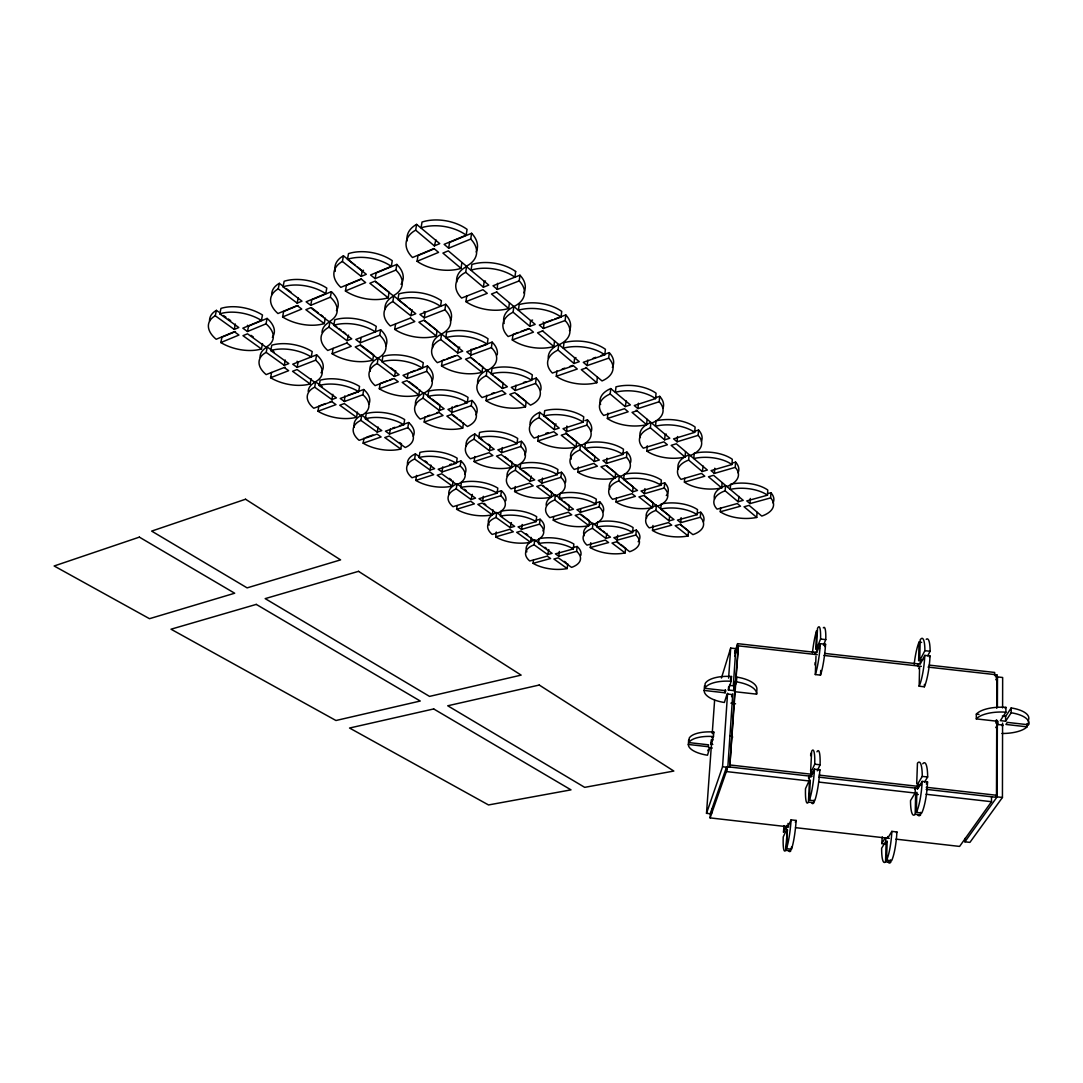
<?xml version="1.0" encoding="UTF-8"?>
<svg xmlns="http://www.w3.org/2000/svg" width="1083" height="1083" viewBox="0 0 1083 1083"><rect width="100%" height="100%" fill="white"/><g stroke="black" fill="none" stroke-linecap="round" stroke-linejoin="round"><path stroke-width="1.5" d="M996.13 720.168L996.116 723.349L997.47 721.278L976.297 718.895L976.338 714.117A27.021 10.776 0.6 0 1 1005.904 707.348L1005.904 712.181L1000.354 720.628L1005.606 721.224L1005.606 716.445L1011.197 707.944A27.021 10.776 0.6 0 1 1028.457 719.992L1028.484 724.771L1007.298 722.388L1005.931 724.446L1027.05 726.828L1027.036 723.647M995.791 727.6L997.822 724.5L997.822 721.319M964.953 838.445L964.926 841.816L969.921 842.384L1002.438 797.467L1002.574 723.119M1002.601 707.916L1002.655 677.498L997.484 676.916L995.751 679.731M895.966 839.149L959.592 846.419L991.5 801.704L991.514 796.763M994.641 675.548L994.654 672.448L929.133 665.111M926.155 789.345L995.115 797.183L996.482 795.26L996.739 719.978M996.766 708.268L996.874 674.817L928.063 667.101M964.926 841.816L997.118 796.871L997.348 720.845M997.389 707.334L997.484 676.916M917.856 814.971A26.669 5.293 -84.1 0 0 920.536 814.89L920.591 812.372M918.858 668.644L919.575 667.29L919.156 686.216L924.354 686.798L924.408 684.415M918.018 666.627L918.086 663.73L917.518 664.827M920.536 814.89L915.189 814.281L915.636 794.218L916.814 792.296L916.367 812.399L921.728 813.008A26.669 5.293 -84.1 0 0 927.549 781.994L922.161 781.385L917.369 789.29L917.477 784.336L922.269 776.389A26.655 5.212 -84.1 0 0 917.45 763.204L916.719 783.523M921.606 642.395L919.047 642.111L918.628 660.752L919.765 658.559L920.184 639.891A25.857 4.914 -83.3 0 1 924.896 650.68L920.225 659.628L920.117 664.299L924.801 655.377L930.026 655.973A25.857 4.982 -83.3 0 1 924.354 686.798M888.25 862.136A25.017 4.63 -84.3 0 0 890.564 862.366L890.632 859.983M885.826 837.971L885.718 841.477L881.643 848.219A25.017 4.576 -84.3 0 0 885.556 861.797L890.564 862.366M885.556 861.797L886.111 842.791L887.139 841.098L886.584 860.146L891.607 860.714A25.017 4.63 -84.3 0 0 896.9 831.947L891.85 831.378L887.654 838.31L887.694 836.55M811.83 802.882A26.628 3.804 -83.9 0 0 813.766 802.72L813.888 800.215M815.986 656.257L815.309 674.547L820.494 675.129L820.724 670.404M815.133 654.525L815.255 652.21L814.809 653.32M813.766 802.72L808.446 802.124L809.394 782.143L810.301 780.193L809.339 800.202L814.687 800.811A26.628 3.804 -83.9 0 0 819.872 769.769L814.497 769.16L810.788 777.174L811.032 772.247L814.727 764.192A26.628 3.736 -83.9 0 0 811.668 751.223L810.625 771.204M810.653 755.69L810.774 753.226M814.985 664.935L815.093 662.593M812.44 652.751A25.816 3.52 -83.4 0 1 816.623 630.672L815.729 649.231L816.623 647.011L817.503 628.424A25.816 3.52 -83.4 0 1 820.562 639.024L816.92 648.067L816.69 652.711L820.345 643.695L825.557 644.277A25.816 3.587 -83.4 0 1 820.494 675.129M788.938 850.751A24.977 3.344 -84.1 0 0 790.617 850.913L790.739 848.53M790.617 850.913L785.622 850.331L787.409 829.7L786.42 848.666L791.416 849.234L791.538 846.852M786.596 826.045L786.38 830.12L783.226 836.956A24.977 3.276 -84.1 0 0 785.622 850.331M788.045 823.391L787.855 826.898L791.104 819.872L796.14 820.44A24.977 3.344 -84.1 0 1 791.416 849.234M757.071 512.34L756.746 517.43L744.075 506.763L749.125 505.382L761.782 516.077A29.891 15.04 3.1 0 0 770.609 497.909L770.934 492.751L768.334 493.469M767.468 495.188L767.779 490.03A29.85 15.094 3 0 0 730.592 484.223L730.226 489.381A29.891 15.04 3.1 0 1 767.468 495.188L746.796 500.915L749.964 503.595L770.609 497.909M734.856 693.905L735.56 691.78L756.597 694.149L756.882 689.424A26.249 10.979 3.9 0 0 736.765 677.092L733.908 685.864L733.597 690.588L728.385 690.006L728.588 686.852M749.964 503.595L750.302 498.464M728.385 690.006L731.174 681.275L731.499 676.496A26.249 10.979 3.9 0 0 705.141 683.59L704.789 688.314L725.8 690.683L725.123 692.809L704.167 690.453L704.519 685.742M812.033 776.376L726.707 766.669L726.382 771.57L810.274 781.1M732.771 693.797L727.817 767.373L722.551 766.778L706.509 813.333L711.477 813.902L711.829 808.906M733.34 685.431L735.817 648.649L730.687 648.067L721.44 678.053M816.568 652.508L737.604 643.654L737.293 648.27L734.802 656.149M734.775 691.631L729.739 767.021L738.389 645.861L817.286 654.687M735.113 686.608L738.389 645.861M733.597 690.588L736.44 681.857L736.765 677.092M722.117 482.788L721.738 487.946L708.472 476.777L713.575 475.302L743.195 500.346L738.132 501.754L739.107 496.447M725.123 692.809L725.339 689.668M722.551 766.778L727.586 693.215M728.615 678.161L730.687 648.067M731.932 464.526L732.311 459.273A30.486 15.839 3.6 0 0 694.203 453.303L693.77 458.542A30.527 15.785 3.6 0 1 731.932 464.526L711.057 470.618L714.374 473.42L735.235 467.369L735.601 462.13L732.974 462.901M712.817 744.441L710.99 744.238L713.453 736.562L713.778 732.027A24.611 9.666 4.3 0 0 689.235 738.092L688.883 742.586L708.593 744.82L707.998 746.688L688.328 744.454L688.68 739.987A24.611 9.666 4.3 0 0 688.95 741.557M788.803 826.898L710.11 817.895L710.434 813.238L726.707 766.669M720.574 507.954L720.29 511.772L740.488 506.208L737.306 503.541L717.095 509.132A29.891 15.04 3.1 0 1 725.15 490.816L725.515 485.658A29.85 15.094 3 0 0 714.523 499.182M710.99 744.238L711.314 739.743M706.509 813.333L711.761 740.095M712.235 733.435L714.618 700.146M714.374 473.42L714.766 468.222M698.264 512.895L700.728 512.218L700.322 517.268L680.72 522.669L677.484 520.097L697.114 514.655L697.52 509.606A28.997 14.39 4.3 0 0 661.212 503.961L660.752 509.024L673.964 519.542L669.145 520.882L655.932 510.377L656.379 505.328L669.578 515.86L669.145 520.882M685.512 451.814L685.065 457.067L671.162 445.357L676.32 443.773L707.361 470.036L702.244 471.525L703.287 466.137M652.954 525.458L652.508 530.44A29.038 14.35 4.4 0 0 688.125 535.936L688.517 530.954L680.49 524.551M690.209 455.523A31.204 16.597 4.3 0 0 698.142 435.352L698.562 430.032L693.269 431.657M684.727 478.253L684.402 482.125L704.803 476.209L701.473 473.406L681.058 479.363A30.527 15.785 3.6 0 1 688.639 460.072L689.072 454.833A30.486 15.839 3.6 0 0 678.324 469.101M694.677 432.361L695.11 427.027A31.163 16.651 4.3 0 0 656.041 420.881L655.553 426.201A31.204 16.597 4.3 0 1 694.677 432.361L673.585 438.845L677.065 441.796L698.142 435.352M680.72 522.669L681.126 517.647M677.065 441.796L677.525 436.517M636.222 410.132L669.795 438.249L664.637 439.847L665.097 434.554L666.397 434.161M659.737 484.291L664.705 482.842L664.245 487.973L644.453 493.713L641.082 491.019L660.887 485.238L661.347 480.107A29.607 15.081 5 0 0 624.16 474.3L623.646 479.444L637.467 490.45L632.621 491.872L618.786 480.893L619.3 475.762L633.108 486.768L632.621 491.872M651.804 423.033A31.921 17.45 5 0 0 659.195 401.739L659.696 396.337L654.349 398.07M616.389 498.18L616.01 501.971A29.647 15.027 5 0 0 652.453 507.629L652.914 502.566L644.52 495.879M647.296 445.817L646.808 451.07L667.399 444.761L663.906 441.823L643.302 448.172A31.204 16.597 4.3 0 1 650.369 427.839L650.869 422.519A31.163 16.651 4.3 0 0 640.391 437.573M644.453 493.713L644.926 488.609M655.567 398.598L656.068 393.183A31.881 17.504 5 0 0 615.983 386.834L615.415 392.249A31.921 17.45 5 0 1 655.567 398.598L634.272 405.529L637.928 408.616L659.195 401.739M625.595 548.052L625.121 552.926L612.017 543.057L616.593 541.811L629.683 551.707A28.28 13.7 5.5 0 0 635.856 535.029L636.33 530.074L631.633 531.374M607.942 413.164L607.373 418.498A31.921 17.45 5 0 0 646.619 424.671L647.12 419.351M635.856 535.029L617.175 540.173L613.885 537.696L632.594 532.511L633.068 527.556A28.239 13.754 5.5 0 0 597.559 522.074L597.044 527.028L610.446 537.154L605.857 538.427L592.442 528.328L592.97 523.373L596.34 525.918M637.928 408.616L638.442 403.242M621.967 453.628L626.976 452.085L626.461 457.297L606.494 463.402L602.96 460.573L622.942 454.427L623.47 449.215A30.27 15.812 5.7 0 0 585.361 443.245L584.793 448.457L599.265 460.004L594.364 461.507L579.879 450L580.461 444.788L584.103 447.699M617.175 540.173L617.662 535.246M578.376 467.057L577.808 472.188A30.31 15.758 5.7 0 0 615.144 477.996L615.658 472.865L606.873 465.852M600.591 404.501A31.881 17.504 5 0 1 610.758 388.58L630.387 404.907L625.162 406.612L626.353 401.021M605.857 538.427L606.94 533.35M607.373 418.498L628.167 411.77L624.498 408.697L603.705 415.452A31.921 17.45 5 0 1 610.189 393.995L610.758 388.58M580.935 514.276L589.45 520.72L588.922 525.675L575.235 515.359L579.852 514.032L593.525 524.362A28.889 14.336 6.1 0 0 599.21 506.844L599.738 501.808L595.014 503.189M606.494 463.402L607.035 458.217M585.795 367.475L602.04 380.932A32.869 18.573 6.2 0 0 608.687 358.148L609.269 352.625L601.173 355.454M625.121 552.926A28.28 13.7 5.5 0 1 590.289 547.578L590.804 542.691M599.21 506.844L580.38 512.313L576.955 509.714L595.799 504.218L596.327 499.182A28.848 14.377 6.1 0 0 559.992 493.55L559.41 498.573L573.421 509.172L568.805 510.526L554.78 499.953L555.362 494.931L562.388 500.251M556.933 370.86L556.296 376.288A32.869 18.573 6.2 0 0 596.787 382.705L597.383 377.277M604.815 354.804L605.411 349.281A32.828 18.628 6.1 0 0 563.999 342.675L563.35 348.198A32.869 18.573 6.2 0 1 604.815 354.804L583.277 362.304L587.162 365.594L608.687 358.148M594.364 461.507L594.919 456.336L585.917 449.147M572.677 547.714L577.158 546.468L576.63 551.342L558.774 556.256L555.457 553.86L573.327 548.919L573.855 544.045A27.589 13.158 6.5 0 0 539.104 538.698L538.522 543.571L552.073 553.345L547.7 554.564L534.122 544.817L534.704 539.943L539.821 543.639M565.583 432.943L576.657 441.756L576.061 446.981L561.251 435.217L566.179 433.62L580.975 445.424A31.014 16.543 6.5 0 0 586.864 425.132L587.446 419.838L584.915 420.664M580.38 512.313L580.732 508.983M587.162 365.594L587.771 360.111M586.864 425.132L566.72 431.643L563.011 428.678L583.168 422.126L583.751 416.833A30.974 16.597 6.5 0 0 544.681 410.674L544.045 415.98L559.221 428.083L554.293 429.68L539.09 417.618L539.74 412.325L554.916 424.428L556.148 424.022M533.445 560.141L533.066 563.336A27.616 13.104 6.5 0 0 567.181 568.561L567.722 563.756M558.774 556.256L559.315 551.423M568.805 510.526L569.36 505.517L567.627 504.204M549.907 490.802L551.68 492.156L551.098 497.178L536.775 486.402L541.432 484.981L555.728 495.797A29.539 15 6.9 0 0 560.886 477.359L561.468 472.256L556.703 473.731M542.353 330.721L579.27 361.668L573.99 363.509L574.626 358.026L575.939 357.566M566.72 431.643L566.869 426.012M547.7 554.564L548.81 549.568M560.886 477.359L541.906 483.18L538.319 480.459L557.312 474.625L557.907 469.508A29.498 15.054 6.9 0 0 520.693 463.7L520.043 468.817L534.704 479.904L530.047 481.339L515.373 470.279L516.022 465.176L521.546 469.359M588.922 525.675A28.889 14.336 6.1 0 1 553.278 520.178L553.67 516.862M554.293 429.68L554.916 424.428M535.598 520.544L540.119 519.231L539.524 524.158L521.546 529.384L518.08 526.88L536.071 521.627L536.667 516.686A28.172 13.741 7.1 0 0 501.104 511.203L500.468 516.144L514.628 526.352L510.215 527.638L496.041 517.457L496.691 512.53L502.025 516.374M561.048 317.021L561.725 311.403A33.668 19.616 7.2 0 0 519.163 304.594L518.432 310.198A33.722 19.562 7.2 0 1 561.048 317.021L539.32 325.035L543.409 328.501L565.123 320.541L565.786 314.936L554.902 318.957M541.906 483.18L542.515 478.104M556.296 376.288L577.293 369.019L573.408 365.743L552.384 373.053A32.869 18.573 6.2 0 1 558.056 350.08L558.72 344.57A32.828 18.628 6.1 0 0 548.282 358.351M518.256 332.467L513.004 334.417L512.273 339.927A33.722 19.562 7.2 0 0 553.873 346.546L554.537 341.037M496.298 532.024L495.676 536.884A28.212 13.686 7.1 0 0 530.562 542.245L531.144 537.385M521.546 529.384L522.155 524.47M530.047 481.339L531.252 476.073M576.061 446.981A31.014 16.543 6.5 0 1 537.804 440.984L538.441 435.772M516.401 393.725L526.176 401.522L525.499 406.829L509.782 394.347L514.763 392.628L530.467 405.15A31.949 17.558 7.6 0 0 535.557 383.463L536.234 378.075L531.13 379.849M543.409 328.501L544.099 322.937L543.084 322.071M551.098 497.178A29.539 15 6.9 0 1 514.615 491.533L515.251 486.497M510.215 527.638L511.393 522.575M510.323 460.871L512.178 462.265L511.528 467.382L496.528 456.092L501.212 454.576L516.198 465.907A30.229 15.704 7.7 0 0 520.747 446.494L521.41 441.309L516.605 442.879M535.557 383.463L515.224 390.516L511.284 387.362L531.631 380.282L532.322 374.88A31.908 17.612 7.6 0 0 491.993 368.491L491.249 373.892L507.386 386.753L502.404 388.486L486.253 375.666L486.998 370.278L493.076 375.124M496.596 292.031L535.192 324.372L529.871 326.349L530.589 320.771L532.579 320.04M520.747 446.494L501.632 452.68L497.882 449.838L517.011 443.624L517.674 438.425A30.189 15.758 7.7 0 0 479.539 432.455L478.821 437.654L494.173 449.255L489.489 450.785L474.124 439.211L474.841 434.026L482.544 439.86M492.968 509.849L492.318 514.791L477.86 504.394L482.301 503.04L496.745 513.464A28.848 14.309 7.9 0 0 500.766 495.77L501.415 490.761L496.867 492.156M515.224 390.516L515.928 385.155M501.632 452.68L502.309 447.523M500.766 495.77L482.666 501.307L479.038 498.694L497.151 493.131L497.801 488.108A28.808 14.35 7.9 0 0 461.412 482.463L460.708 487.485L475.505 498.153L471.064 499.52L456.254 488.88L456.958 483.871L460.681 486.551M502.404 388.486L503.108 383.125L495.093 376.735M512.273 339.927L533.459 332.156L529.357 328.704L508.157 336.529A33.722 19.562 7.2 0 1 513.098 312.215L513.843 306.611A33.668 19.616 7.2 0 0 504.164 323.533M519.204 280.903L519.962 275.204L492.995 285.777L497.314 289.432L519.204 280.903A34.642 20.604 8.5 0 1 514.019 306.462M482.666 501.307L483.329 496.325M489.489 450.785L490.179 445.627L488.284 444.192M466.746 296.038L465.934 301.643A34.642 20.604 8.5 0 0 508.685 308.493L509.43 302.888M525.499 406.829A31.949 17.558 7.6 0 1 486.037 400.615L486.768 395.309M479.309 346.844L492.142 342.12L491.384 347.589L470.902 355.116L466.759 351.799L487.255 344.245L488.013 338.749A32.734 18.492 8.8 0 0 446.616 332.156L445.79 337.652L462.739 351.163L457.73 353.017L440.754 339.548L441.593 334.065L458.529 347.575L459.774 347.115M497.314 289.432L497.557 283.313M511.528 467.382A30.229 15.704 7.7 0 1 474.151 461.561L474.855 456.457M471.064 499.52L472.31 494.362M492.318 514.791A28.848 14.309 7.9 0 1 456.62 509.281L457.094 505.991M463.483 422.857L462.739 428.069L446.859 416.102L451.597 414.464L467.45 426.472A31.177 16.665 8.8 0 0 471.24 405.746L471.985 400.453L464.715 402.984M444.802 359.583L442.324 360.504L441.512 365.892A32.788 18.438 8.7 0 0 482.016 372.295L482.761 366.907L478.672 363.644M454.075 463.213L460.938 460.979L460.221 466.069L441.999 471.958L438.209 469.223L456.43 463.307L457.161 458.204A29.498 15 8.7 0 0 419.879 452.41L419.107 457.5L434.594 468.668L430.127 470.117L414.627 458.989L415.412 453.899L419.311 456.701M456.728 282.108A34.588 20.672 8.5 0 1 466.543 266.608L488.758 285.086L483.397 287.198L484.196 281.539L485.536 281.011M471.24 405.746L451.936 412.433L447.956 409.415L467.274 402.686L468.032 397.393A31.136 16.719 8.8 0 0 428.665 391.193L427.853 396.486L444.138 408.819L439.4 410.471L423.115 398.178L423.927 392.885L430.059 397.529M416.576 475.41L415.818 480.419A29.525 14.945 8.7 0 0 452.356 486.077L453.073 481.069M470.902 355.116L471.159 349.254M441.999 471.958L442.744 466.908M451.936 412.433L452.207 406.802M465.934 301.643L487.282 293.331L482.95 289.702L461.602 298.069A34.642 20.604 8.5 0 1 465.704 272.293L466.543 266.608M470.739 239.059L471.592 233.278L449.553 242.457L448.673 248.197L470.739 239.059A35.644 21.714 10 0 1 466.421 266.188L448.294 250.863L442.906 253.084L461.047 268.367L461.886 262.668M457.73 353.017L458.529 347.575M430.127 470.117L430.885 465.054M439.4 410.471L440.185 405.204L432.09 399.072M466.191 235.146L467.057 229.352A35.59 21.782 10 0 0 422.018 222.056L421.084 227.836A35.644 21.714 10 0 1 466.191 235.146L444.125 244.338L448.673 248.197M395.593 323.912L394.699 329.381A33.695 19.372 10 0 0 436.287 336.001L437.126 330.518L424.157 320.175M462.739 428.069A31.177 16.665 8.8 0 1 424.198 422.045L424.983 416.833M444.896 309.833L445.736 304.269L419.906 314.395L424.265 317.874L444.896 309.833A33.695 19.372 10 0 1 441.322 334.092L423.954 320.243L418.918 322.206L436.287 336.001M419.649 389.65L418.837 394.943L402.172 382.367L406.924 380.634L423.575 393.237A32.003 17.463 9.9 0 0 426.621 371.361L427.447 365.986L422.56 367.787M426.621 371.361L407.194 378.481L403.011 375.314L422.451 368.152L423.291 362.764A31.962 17.518 9.9 0 0 382.895 356.375L382.001 361.749L399.099 374.704L394.334 376.464L377.236 363.55L378.129 358.189L382.421 361.438M404.04 424.13L408.643 422.519L407.831 427.704L389.501 434.053L385.494 431.156L403.837 424.766L404.649 419.581A30.405 15.839 9.9 0 0 366.23 413.571L365.364 418.755L381.757 430.574L377.263 432.144L360.856 420.366L361.736 415.182L367.909 419.635M363.996 438.074L363.143 443.177A30.446 15.785 9.9 0 0 400.791 449.039L401.387 445.208M434.364 245.882L439.752 243.634L416.617 224.371L415.682 230.151L434.364 245.882L435.935 239.857M424.265 317.874L425.132 312.337L424.049 311.471M407.194 378.481L408.034 373.148M389.501 434.053L390.327 428.909M461.047 268.367A35.644 21.714 10 0 1 417.077 261.287L417.997 255.588L434.053 248.9M407.194 306.651L393.792 295.957L392.872 301.521L410.741 315.708L412.257 309.928M394.334 376.464L395.796 370.9M397.935 299.49L398.842 293.926A33.641 19.44 10 0 1 441.39 300.736L440.551 306.313A33.695 19.372 10 0 0 397.935 299.49L415.791 313.732L410.741 315.708M377.263 432.144L378.116 427M375.422 281.323L389.095 292.22L388.174 297.798L369.858 283.259L374.935 281.16L393.224 295.754A34.683 20.36 11.4 0 0 395.904 270.06L396.838 264.401L376.112 273.024L375.151 278.642L370.562 274.974L391.315 266.337L392.263 260.665A34.642 20.428 11.5 0 0 348.509 253.625L347.494 259.284L366.325 274.297L361.248 276.409L342.404 261.463L343.433 255.805L355.224 265.213M418.837 394.943A32.003 17.463 9.9 0 1 379.294 388.729L380.174 383.436L387.24 380.823M379.727 335.216L380.634 329.76L355.793 339.493L360.192 342.824L379.727 335.216A32.896 18.303 11.1 0 1 377.507 358.338L360.003 345.098L355.224 346.953L372.728 360.152L373.635 354.777L360.558 344.881M357.431 412.081L356.551 417.266L339.778 405.218L344.286 403.566L361.045 415.642A31.258 16.516 10.9 0 0 362.859 394.754L363.739 389.501L347.616 395.444M362.859 394.754L344.421 401.522L340.224 398.476L358.663 391.68L359.556 386.414A31.217 16.57 11 0 0 320.148 380.214L319.201 385.48L336.407 397.881L331.885 399.546L314.679 387.186L315.64 381.933L322.111 386.604M360.192 342.824L361.126 337.409M344.421 401.522L344.814 395.904M336.759 326.849L329.99 321.719L329.002 327.161L346.993 340.739L348.536 335.08M361.248 276.409L362.223 270.791L363.495 270.263M331.885 399.546L332.819 394.32M372.728 360.152A32.896 18.303 11.1 0 1 332.156 353.748L333.117 348.374M388.174 297.798A34.683 20.36 11.4 0 1 345.423 290.961L346.411 285.384L361.532 279.089M356.551 417.266A31.258 16.516 10.9 0 1 317.969 411.229L318.903 406.044L325.617 403.566M333.794 325.238L334.782 319.783A32.856 18.37 11.2 0 1 376.261 326.376L375.341 331.845A32.896 18.303 11.1 0 0 333.794 325.238L351.772 338.857L346.993 340.739M315.64 360.179L316.615 354.831L292.721 364.199L297.135 367.381L315.64 360.179A32.138 17.274 12.1 0 1 314.679 382.218L297.08 369.533L292.545 371.293L310.158 383.937L311.119 378.671M297.974 305.555L283.665 311.511L282.595 316.967A33.884 19.196 12.5 0 0 324.277 323.587L325.266 318.131M324.277 323.587L305.853 309.697L310.659 307.707L329.07 321.651A33.884 19.196 12.5 0 0 330.369 297.189L331.384 291.652L311.782 299.815L310.74 305.311L306.123 301.805L325.753 293.628L326.782 288.078A33.83 19.25 12.5 0 0 284.152 281.269L283.056 286.819L301.995 301.155L297.189 303.159L278.25 288.863L279.346 283.326L284.098 286.941M297.135 367.381L298.136 362.074L297.04 361.275M274.053 351.934L267.257 347.034L266.201 352.368L284.274 365.35L285.289 360.043M297.189 303.159L298.245 297.649M310.158 383.937A32.138 17.274 12.1 0 1 270.588 377.723L271.603 372.457M270.736 350.554L271.779 345.206A32.097 17.328 12.1 0 1 312.215 351.596L311.227 356.943A32.138 17.274 12.1 0 0 270.736 350.554L288.809 363.577L284.274 365.35M262.506 343.609L261.45 348.956L242.958 335.676L247.493 333.808L265.985 347.129A33.099 18.073 13.4 0 0 266.025 323.831L267.108 318.402L248.562 326.132L247.466 331.52L242.822 328.176L261.396 320.433L262.479 315.004A33.059 18.127 13.4 0 0 220.946 308.411L219.808 313.84L238.802 327.526L234.253 329.435L215.26 315.776L216.41 310.361L218.807 312.08M234.253 329.435L235.377 324.034M261.45 348.956A33.099 18.073 13.4 0 1 220.837 342.553L221.961 337.206L235.512 331.56M734.829 651.804L735.817 648.649M734.612 653.157L737.604 643.654M707.781 750.776L708.079 749.842M708.675 747.974L708.972 747.04M711.924 737.821L712.221 736.86M713.155 733.963L713.778 732.027M730.443 679.813L731.499 676.496M731.594 696.721L732.284 694.582L727.099 694L724.378 702.488A26.276 10.925 4 0 1 704.167 690.453M710.11 817.895L727.275 768.93M823.459 645.278L825.774 639.606A25.816 3.587 -83.4 0 0 823.324 627.869M824.623 646.551L825.557 644.277M786.624 825.463L783.469 832.34A24.977 3.276 -84.1 0 1 784.051 825.639M808.432 777.905L809.339 775.929L809.109 780.843L805.508 788.627A26.628 3.736 -83.9 0 0 808.446 802.124M817.272 770.852L820.088 764.801A26.628 3.804 -83.9 0 0 816.948 751.819M795.301 822.214L796.14 820.44M819.398 770.771L819.872 769.769M927.752 655.77L930.121 651.276A25.857 4.982 -83.3 0 0 926.222 639.349M929.431 657.097L930.026 655.973M885.055 843.968L881.779 843.589L885.352 837.66M914.702 788.952L915.284 787.977L915.176 792.905L910.519 800.581A26.655 5.212 -84.1 0 0 915.189 814.281M924.611 781.98L927.657 776.998A26.669 5.293 -84.1 0 0 922.743 763.813M896.358 832.827L896.9 831.947M926.331 783.984L927.549 781.994M995.548 676.97L996.874 674.817M1005.2 708.431L1005.904 707.348M1002.357 726.124L1003.048 725.096L997.822 724.5M1005.606 721.224L1011.197 712.776L1011.197 707.944M220.837 342.553L238.95 335.04L234.321 331.709L216.194 339.263A33.099 18.073 13.4 0 1 215.26 315.776M247.466 331.52L266.025 323.831M282.595 316.967L301.751 309.048L297.121 305.555L277.965 313.529A33.884 19.196 12.5 0 1 278.25 288.863M310.74 305.311L330.369 297.189M345.423 290.961L365.648 282.582L361.045 278.94L340.82 287.361A34.683 20.36 11.4 0 1 342.404 261.463M375.151 278.642L395.904 270.06M417.077 261.287L438.574 252.38L434.012 248.548L412.501 257.51A35.644 21.714 10 0 1 415.682 230.151M285.113 367.164L266.161 374.596A32.138 17.274 12.1 0 1 266.201 352.368M347.386 342.783L327.756 350.472A32.896 18.303 11.1 0 1 329.002 327.161M410.633 318.009L390.327 325.969A33.695 19.372 10 0 1 392.872 301.521M270.588 377.723L288.66 370.684L284.233 367.516M332.156 353.748L351.23 346.316L346.831 343M394.699 329.381L414.816 321.556L410.457 318.091M496.84 291.936L491.492 294.007L508.685 308.493M330.112 401.901L332.373 401.076M389.609 379.943L391.992 379.077M410.443 372.254L415.276 370.481M417.7 369.587L420.136 368.68M447.279 358.663L454.765 355.901M471.674 349.66L476.764 347.792M520.896 331.506L528.842 328.569M544.099 322.937L552.195 319.959M317.969 411.229L335.974 404.622L331.764 401.603L313.745 408.25A31.258 16.516 10.9 0 1 314.679 387.186M379.294 388.729L398.273 381.757L394.09 378.603L375.111 385.616A32.003 17.463 9.9 0 1 377.236 363.55M441.512 365.892L461.507 358.554L457.364 355.265L437.356 362.656A32.788 18.438 8.7 0 1 440.754 339.548M542.867 330.87L537.561 332.806L553.873 346.546M366.23 437.302L372.931 434.96M392.601 428.11L394.875 427.311M399.451 425.727L401.739 424.929M427.325 416.007L429.667 415.195M436.733 412.731L439.102 411.906M455.09 406.342L457.486 405.502M491.696 393.589L494.173 392.723M523.495 382.516L526.04 381.622M562.158 369.046L564.771 368.139M570.01 366.311L572.65 365.391M593.118 358.256L595.799 357.322M363.143 443.177L381.081 436.963L377.074 434.093L359.123 440.334A30.446 15.785 9.9 0 1 360.856 420.366M424.198 422.045L443.069 415.506L439.089 412.501L420.204 419.08A31.177 16.665 8.8 0 1 423.115 398.178M486.037 400.615L505.896 393.738L501.957 390.611L482.084 397.529A31.949 17.558 7.6 0 1 486.253 375.666M586.553 367.827L581.287 369.641L596.787 382.705M449.526 464.688L451.801 463.957M545.778 433.39L548.228 432.591M415.818 480.419L433.647 474.665L429.843 471.944L412.014 477.738A29.525 14.945 8.7 0 1 414.627 458.989M474.151 461.561L492.86 455.523L489.096 452.694L470.388 458.772A30.229 15.704 7.7 0 1 474.124 439.211M537.804 440.984L557.488 434.621L553.765 431.684L534.068 438.074A31.014 16.543 6.5 0 1 539.09 417.618M637.237 410.701L632.025 412.379L646.619 424.671M456.62 509.281L474.354 503.852L470.726 501.253L452.992 506.709A28.848 14.309 7.9 0 1 456.254 488.88M514.615 491.533L533.188 485.847L529.601 483.14L511.014 488.866A29.539 15 6.9 0 1 515.373 470.279M577.808 472.188L597.342 466.204L593.795 463.402L574.247 469.413A30.31 15.758 5.7 0 1 579.879 450M495.676 536.884L513.288 531.78L509.822 529.289L492.196 534.433A28.212 13.686 7.1 0 1 496.041 517.457M553.278 520.178L571.729 514.818L568.291 512.245L549.839 517.62A28.889 14.336 6.1 0 1 554.78 499.953M616.01 501.971L635.369 496.352L631.985 493.672L612.599 499.317A29.647 15.027 5 0 1 618.786 480.893M533.066 563.336L550.57 558.517L547.24 556.134L529.736 560.98A27.616 13.104 6.5 0 1 534.122 544.817M590.289 547.578L608.592 542.542L605.302 540.065L586.986 545.128A28.28 13.7 5.5 0 1 592.442 528.328M652.508 530.44L671.704 525.147L668.468 522.588L649.259 527.908A29.038 14.35 4.4 0 1 655.932 510.377M820.562 639.024L825.774 639.606M924.896 650.68L930.121 651.276M816.92 648.067L819.493 648.351M920.225 659.628L922.811 659.926M824.962 653.442L919.047 663.974M824.001 655.445L921.349 666.356M729.346 685.349L733.908 685.864M1002.33 716.066L1005.606 716.445M976.338 714.117L978.991 714.414M732.203 703.436L735.547 703.815M711.924 739.811L713.142 739.946M710.786 743.331L712.005 743.48M712.289 748.028L709.866 747.744L707.47 755.217A24.638 9.625 4.4 0 1 688.328 744.454M814.727 764.192L820.088 764.801M922.269 776.389L927.657 776.998M811.032 772.247L813.685 772.545M917.477 784.336L921.471 784.796M730.443 765.031L812.426 774.345M819.127 775.117L919.521 786.515M926.209 787.273L996.482 795.26M997.118 796.871L1002.438 797.467M818.762 777.134L917.856 788.397M818.667 782.061L915.988 793.122M926.06 794.272L991.5 801.704M915.636 794.218L918.303 794.529M795.504 827.656L889.265 838.377M400.791 449.039L384.79 437.546L389.271 435.989L405.272 447.523A30.446 15.785 9.9 0 0 407.831 427.704M452.356 486.077L437.234 475.22L441.702 473.785L456.809 484.67A29.525 14.945 8.7 0 0 460.221 466.069M530.562 542.245L516.713 532.308L521.126 531.036L534.961 540.999A28.212 13.686 7.1 0 0 539.524 524.158M567.181 568.561L553.927 559.031L558.3 557.826L571.553 567.384A27.616 13.104 6.5 0 0 576.63 551.342M223.558 315.519L225.941 317.224M228.296 318.943L230.665 320.636M251.012 335.324L253.327 336.989M399.613 442.5L401.59 443.935M425.118 460.898L427.04 462.292M449.323 478.361L451.205 479.715M464.39 489.232L466.231 490.558M483.979 503.351L485.78 504.664M525.986 533.662L527.719 534.907M544.898 547.294L546.577 548.512M564.433 561.387L566.071 562.578M247.411 325.293L248.562 326.132M286.467 288.728L291.192 292.315M311.511 307.707L318.416 312.946M320.703 314.679L322.991 316.412M339.006 328.542L341.253 330.247M343.487 331.94L345.721 333.632M390.963 367.909L395.2 371.117M409.293 381.798L417.591 388.093M451.625 413.882L457.567 418.39M459.544 419.879L461.507 421.368M504.732 456.633L508.455 459.463M523.387 470.739L528.856 474.882M542.773 485.414L544.573 486.768M546.346 488.122L548.133 489.462M564.135 501.564L565.881 502.891M599.698 528.463L601.363 529.722M603.028 530.981L604.707 532.254M617.432 541.879L619.07 543.125M620.708 544.356L623.97 546.82M482.016 372.295L465.5 359.19L470.509 357.349L487.012 370.508A32.788 18.438 8.7 0 0 491.384 347.589M615.144 477.996L601.011 466.787L605.898 465.284L620.018 476.547A30.31 15.758 5.7 0 0 626.461 457.297M652.453 507.629L638.956 496.907L643.803 495.5L657.286 506.248A29.647 15.027 5 0 0 664.245 487.973M688.125 535.936L675.21 525.688L680.016 524.375L692.903 534.65A29.038 14.35 4.4 0 0 700.322 517.268M357.566 267.081L362.223 270.791M409.415 308.425L411.621 310.185M470.428 357.065L476.615 362.006M465.704 272.293L483.397 287.198M513.098 312.215L529.871 326.349M558.056 350.08L573.99 363.509M610.189 393.995L625.162 406.612M650.369 427.839L664.637 439.847M688.639 460.072L702.244 471.525M725.15 490.816L738.132 501.754M791.104 819.872A24.977 3.276 -84.1 0 1 786.42 848.666M922.161 781.385A26.655 5.212 -84.1 0 1 916.367 812.399M814.497 769.16A26.628 3.736 -83.9 0 1 809.339 800.202M891.85 831.378A25.017 4.576 -84.3 0 1 886.584 860.146M881.779 843.589A25.017 4.576 -84.3 0 1 882.293 836.875M924.801 655.377A25.857 4.914 -83.3 0 1 919.156 686.216M914.201 664.15A25.857 4.914 -83.3 0 1 919.047 642.111M688.883 742.586A24.638 9.625 4.4 0 1 713.453 736.562M729.739 735.574A24.611 9.666 4.3 0 1 732.717 737.036M733.719 703.219A26.276 10.925 4 0 1 730.917 703.151M704.789 688.314A26.276 10.925 4 0 1 731.174 681.275M736.44 681.857A26.276 10.925 4 0 1 756.597 694.149M1027.05 726.828A27.061 10.735 0.7 0 1 1001.937 733.475M976.297 718.895A27.061 10.735 0.7 0 1 1005.904 712.181M1011.197 712.776A27.061 10.735 0.7 0 1 1028.484 724.771M820.345 643.695A25.816 3.52 -83.4 0 1 815.309 674.547M219.808 313.84A33.099 18.073 13.4 0 1 261.396 320.433M267.108 318.402A33.059 18.127 13.4 0 1 272.334 337.382M209.547 321.082A33.059 18.127 13.4 0 1 216.41 310.361M365.364 418.755A30.446 15.785 9.9 0 1 403.837 424.766M354.317 427.108A30.405 15.839 9.9 0 1 361.736 415.182M408.643 422.519A30.405 15.839 9.9 0 1 413.259 436.3M319.201 385.48A31.258 16.516 10.9 0 1 358.663 391.68M308.208 391.505A31.217 16.57 11 0 1 315.64 381.933M363.739 389.501A31.217 16.57 11 0 1 369.005 404M316.615 354.831A32.097 17.328 12.1 0 1 321.001 372.809M260.082 357.16A32.097 17.328 12.1 0 1 267.257 347.034M384.993 309.481A33.641 19.44 10 0 1 393.792 295.957M445.736 304.269A33.641 19.44 10 0 1 450.366 321.055M445.79 337.652A32.788 18.438 8.7 0 1 487.255 344.245M432.604 347.927A32.734 18.492 8.8 0 1 441.593 334.065M492.142 342.12A32.734 18.492 8.8 0 1 497.205 354.872M491.249 373.892A31.949 17.558 7.6 0 1 531.631 380.282M477.698 383.368A31.908 17.612 7.6 0 1 486.998 370.278M536.234 378.075A31.908 17.612 7.6 0 1 540.755 390.178M347.494 259.284A34.683 20.36 11.4 0 1 391.315 266.337M396.838 264.401A34.642 20.428 11.5 0 1 401.062 284.288M335.229 271.4A34.642 20.428 11.5 0 1 343.433 255.805M685.065 457.067A31.204 16.597 4.3 0 1 646.808 451.07M698.562 430.032A31.163 16.651 4.3 0 1 701.446 441.322M735.235 467.369A30.527 15.785 3.6 0 1 726.828 486.497M721.738 487.946A30.527 15.785 3.6 0 1 684.402 482.125M735.601 462.13A30.486 15.839 3.6 0 1 738.078 472.865M756.746 517.43A29.891 15.04 3.1 0 1 720.29 511.772M770.934 492.751A29.85 15.094 3 0 1 773.018 502.972M659.696 396.337A31.881 17.504 5 0 1 663.026 408.237M544.045 415.98A31.014 16.543 6.5 0 1 583.168 422.126M530.101 424.55A30.974 16.597 6.5 0 1 539.74 412.325M587.446 419.838A30.974 16.597 6.5 0 1 591.359 431.196M660.752 509.024A29.038 14.35 4.4 0 1 697.114 514.655M646.565 518.256A28.997 14.39 4.3 0 1 656.379 505.328M700.728 512.218A28.997 14.39 4.3 0 1 703.381 522.006M623.646 479.444A29.647 15.027 5 0 1 660.887 485.238M664.705 482.842A29.607 15.081 5 0 1 666.302 495.594M609.743 489.381A29.607 15.081 5 0 1 619.3 475.762M584.793 448.457A30.31 15.758 5.7 0 1 622.942 454.427M571.215 459.151A30.27 15.812 5.7 0 1 580.461 444.788M626.976 452.085A30.27 15.812 5.7 0 1 630.441 462.874M407.194 240.873A35.59 21.782 10 0 1 416.617 224.371M471.592 233.278A35.59 21.782 10 0 1 476.141 252.001M609.269 352.625A32.828 18.628 6.1 0 1 612.342 367.421M565.123 320.541A33.722 19.562 7.2 0 1 559.166 344.651M565.786 314.936A33.668 19.616 7.2 0 1 569.455 330.572M519.962 275.204A34.588 20.672 8.5 0 1 523.752 292.884M283.056 286.819A33.884 19.196 12.5 0 1 325.753 293.628M331.384 291.652A33.83 19.25 12.5 0 1 336.447 310.604M271.671 294.63A33.83 19.25 12.5 0 1 279.346 283.326M427.853 396.486A31.177 16.665 8.8 0 1 467.274 402.686M471.985 400.453A31.136 16.719 8.8 0 1 475.979 414.857M415.588 405.38A31.136 16.719 8.8 0 1 423.927 392.885M382.001 361.749A32.003 17.463 9.9 0 1 422.451 368.152M370.129 371.401A31.962 17.518 9.9 0 1 378.129 358.189M427.447 365.986A31.962 17.518 9.9 0 1 432.076 381.162M322.03 332.359A32.856 18.37 11.2 0 1 329.99 321.719M380.634 329.76A32.856 18.37 11.2 0 1 385.968 345.775M460.708 487.485A28.848 14.309 7.9 0 1 497.151 493.131M448.89 494.471A28.808 14.35 7.9 0 1 456.958 483.871M501.415 490.761A28.808 14.35 7.9 0 1 505.802 500.698M500.468 516.144A28.212 13.686 7.1 0 1 536.071 521.627M540.119 519.231A28.172 13.741 7.1 0 1 542.989 530.995M489.15 525.038A28.172 13.741 7.1 0 1 496.691 512.53M538.522 543.571A27.616 13.104 6.5 0 1 573.327 548.919M526.852 551.856A27.589 13.158 6.5 0 1 534.704 539.943M577.158 546.468A27.589 13.158 6.5 0 1 580.732 555.538M419.107 457.5A29.525 14.945 8.7 0 1 456.43 463.307M460.938 460.979A29.498 15 8.7 0 1 464.837 473.948M407.614 465.067A29.498 15 8.7 0 1 415.412 453.899M478.821 437.654A30.229 15.704 7.7 0 1 517.011 443.624M521.41 441.309A30.189 15.758 7.7 0 1 524.7 454.819M466.177 445.695A30.189 15.758 7.7 0 1 474.841 434.026M597.044 527.028A28.28 13.7 5.5 0 1 632.594 532.511M636.33 530.074A28.239 13.754 5.5 0 1 638.158 541.744M584.184 535.76A28.239 13.754 5.5 0 1 592.97 523.373M559.41 498.573A28.889 14.336 6.1 0 1 595.799 504.218M546.225 505.423A28.848 14.377 6.1 0 1 555.362 494.931M599.738 501.808A28.848 14.377 6.1 0 1 603.272 511.677M520.043 468.817A29.539 15 6.9 0 1 557.312 474.625M507.115 476.236A29.498 15.054 6.9 0 1 516.022 465.176M561.468 472.256A29.498 15.054 6.9 0 1 565.434 482.612M515.67 271.495L514.899 277.194A34.642 20.604 8.5 0 0 471.078 270.127L471.904 264.442A34.588 20.672 8.5 0 1 515.67 271.495M245.543 499.236L151.661 531.103L247.114 587.879L340.576 559.884L245.543 499.236M139.355 537.127L54.15 565.989L149.495 618.691L234.673 593.227L139.355 537.127M358.514 571.337L265.186 598.628L429.531 696.396L521.126 675.115L358.514 571.337M256.278 604.395L171.019 629.209L335.96 720.506L420.245 701.026L256.278 604.395M433.701 708.945L349.552 728.033L488.514 804.953L570.998 789.859L433.701 708.945M539.239 685.038L447.739 705.778L584.698 787.355L673.816 771.055L539.239 685.038"/></g></svg>
